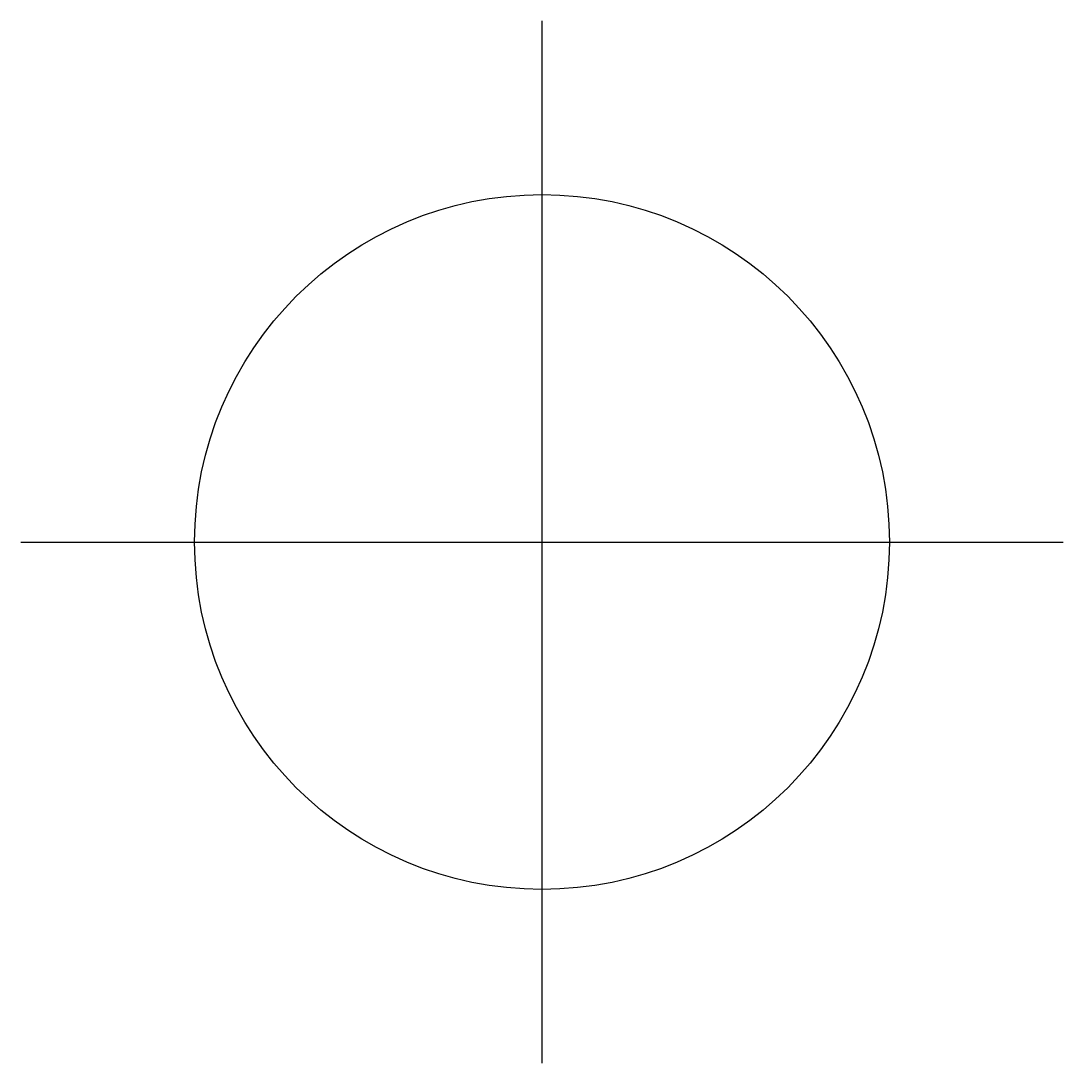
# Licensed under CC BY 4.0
# Model space of a CAD drawing. Extents: x -30 to 30, y -30 to 30.
import ezdxf

# ---------------------------------------------------------------- set-up
doc = ezdxf.new("R2010")
doc.units = 0
doc.styles.get("Standard").update_dxf_attribs({"font": 'arial.ttf'})

# ---------------------------------------------------------------- blocks, each defined once
blk = doc.blocks.new('*U4')
at = {"color": 0}
for p, q in [((0, -3), (0, 3)), ((-3, 0), (3, 0))]:
    blk.add_line(p, q, dxfattribs=at)
blk.add_circle((0, 0), 2, dxfattribs=at)
at = {"layer": 'Defpoints', "color": 0}
blk.add_point((0, 0), dxfattribs=at)
at = {"layer": 'Defpoints'}
blk.add_point((0, 0), dxfattribs=at)
at = {"color": 0, "flags": 9}
for tag, p in [('<-NorthingPrefix', (8.5619, -12.6055)), ('<-NorthingFactor', (8.5619, -15.8941)), ('<-NorthingSuffix', (8.5619, -19.2321)), ('<-EastingPrefix', (8.5619, -28.8889)), ('<-EastingFactor', (8.3655, -32.2069)), ('<-EastingSuffix', (8.5619, -35.5937))]:
    blk.add_attdef(tag, p, '', height=2, dxfattribs=at)

msp = doc.modelspace()

# ---------------------------------------------------------------- block references
at = {"xscale": 10, "yscale": 10, "zscale": 10}
msp.add_blockref('*U4', (0, 0), dxfattribs=at)

doc.saveas('drawing.dxf')
